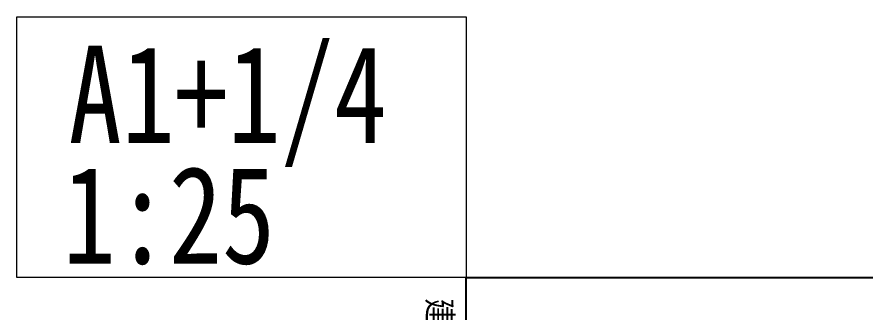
# Model space of a CAD drawing. Extents: x -461650 to 361314, y 245336 to 769729.
# Drawn here: x 201804 to 216434, y 680534 to 685631 of the extents above; entities that cross this region are included whole.
import ezdxf

# ---------------------------------------------------------------- set-up
doc = ezdxf.new("R2010")
doc.units = 0
doc.header["$LTSCALE"] = 1000
doc.layers.get('0').update_dxf_attribs({"linetype": 'CONTINUOUS'})
doc.layers.add('yichutu', color=7, linetype='CONTINUOUS')
doc.layers.add('导图字', color=7, linetype='CONTINUOUS')
doc.layers.add('图框', color=9, linetype='CONTINUOUS', lineweight=18)
doc.styles.add('黑体', font='simhei.ttf')

# ---------------------------------------------------------------- blocks, each defined once
blk = doc.blocks.new('GFDDDDRG')
at = {"layer": '图框'}
blk.add_lwpolyline([(923310, -107437), (923310, -159999), (893610, -159999), (893610, -107437)], close=True, dxfattribs=at)
blk.add_lwpolyline([(923310, -107437), (923310, -159999), (893610, -159999), (893610, -107437)], close=True, dxfattribs=at)
blk = doc.blocks.new('yct-1051-594-26275-14850-25-1002.0')
at = {"layer": 'yichutu', "color": 7}
blk.add_lwpolyline([(0, 0), (0, 14850), (26275, 14850), (26275, 0)], close=True, dxfattribs=at)

msp = doc.modelspace()

# ---------------------------------------------------------------- linework, layer by layer
at = {"layer": '图框', "color": 2}
msp.add_lwpolyline([(209553.85, 681131.01), (201803.85, 681131.01), (201803.85, 685631.01), (209553.85, 685631.01)], close=True, dxfattribs=at)

# ---------------------------------------------------------------- block references
at = {"xscale": 0.5, "yscale": 0.5, "zscale": 0.5}
msp.add_blockref('GFDDDDRG', (-237251.04, 734849.49), dxfattribs=at)
at = {"layer": 'yichutu', "rotation": 270}
msp.add_blockref('yct-1051-594-26275-14850-25-1002.0', (209553.85, 681131.01), dxfattribs=at)

# ---------------------------------------------------------------- texts
at = {"layer": '图框', "color": 2, "style": '黑体', "width": 0.8}
for s, p in [('A1+1/4', (202694.24, 683451.7)), ('1:25', (202594.64, 681370.18))]:
    msp.add_text(s, height=1682.363, dxfattribs=at).set_placement(p)
at = {"layer": '导图字', "color": 1, "style": '黑体', "width": 0.8}
msp.add_text('建施_23_节点大样（一）_A1', height=420.5907, rotation=270, dxfattribs=at).set_placement((208887.99, 680770.22))

doc.saveas('drawing.dxf')
